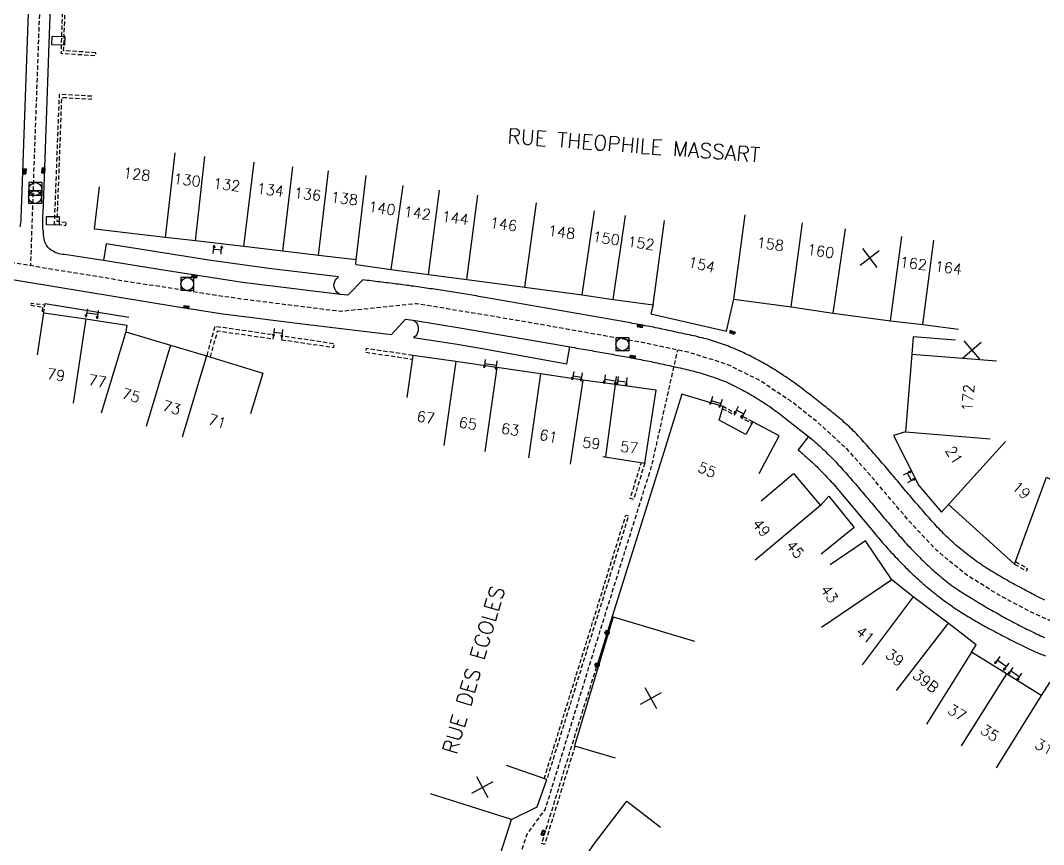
# Model space of a CAD drawing. Header units: millimetres. Extents: x 139999 to 141000, y 129000 to 130000.
# Drawn here: x 140596.8 to 140717.2, y 129569.5 to 129666.4 of the extents above; entities that cross this region are included whole.
import ezdxf
from ezdxf.enums import TextEntityAlignment as Align

# ---------------------------------------------------------------- set-up
doc = ezdxf.new("R2010")
doc.units = ezdxf.units.MM
doc.linetypes.add('DASHED', pattern=[0.75, 0.5, -0.25])
doc.layers.get('0').update_dxf_attribs({"linetype": 'CONTINUOUS'})
for name, color, linetype in [('W0001', 6, 'DASHED'), ('W0008', 7, 'CONTINUOUS'), ('W0017', 7, 'CONTINUOUS'), ('W0100', 7, 'CONTINUOUS'), ('W0105', 7, 'CONTINUOUS'), ('W0112', 1, 'DASHED'), ('W0322', 7, 'CONTINUOUS'), ('W0400', 7, 'CONTINUOUS'), ('W0420', 7, 'CONTINUOUS'), ('W0989', 7, 'CONTINUOUS'), ('W0991', 7, 'CONTINUOUS'), ('W1102', 7, 'CONTINUOUS'), ('w1471', 7, 'CONTINUOUS')]:
    doc.layers.add(name, color=color, linetype=linetype)
doc.styles.get("Standard").update_dxf_attribs({"font": 'romans.shx', "width": 0.85})

# ---------------------------------------------------------------- blocks, each defined once
blk = doc.blocks.new('T400')
at = {"color": 0, "linetype": 'ByBlock', "lineweight": -2}
for p, q in [((-0.15, -0.25), (-0.15, 0.3)), ((-0.15, 0.3), (0.15, 0.3)), ((-0.15, 0.15), (0.15, 0.15)), ((-0.15, 0), (0.15, 0)), ((0.15, 0.3), (0.15, -0.25)), ((-0.15, -0.15), (0.15, -0.15)), ((-0.15, -0.25), (-0.15, -0.3)), ((-0.15, -0.3), (0.15, -0.3)), ((0.15, -0.3), (0.15, -0.25))]:
    blk.add_line(p, q, dxfattribs=at)
blk = doc.blocks.new('t105o')
for p, q in [((-0.5, 0), (0.5, 0)), ((0.5, 0), (0.2, 0.1)), ((0.5, 0), (0.2, -0.1))]:
    blk.add_line(p, q)
blk = doc.blocks.new('T1471')
at = {"color": 0, "linetype": 'Continuous', "flags": 128}
blk.add_lwpolyline([(-0.75, -0.5), (-0.75, 0.5), (0.75, 0.5), (0.75, -0.5), (-0.75, -0.5)], dxfattribs=at)
blk = doc.blocks.new('T420')
for p, q in [((0.75, 0.75), (-0.75, 0.75)), ((-0.75, 0.75), (-0.75, -0.75)), ((0.75, 0.75), (0.75, -0.75)), ((0.75, -0.75), (-0.75, -0.75))]:
    blk.add_line(p, q)
blk.add_ellipse((0, 0), major_axis=(-0.53, 0.53), ratio=1, start_param=3.926991, end_param=10.210176)
blk = doc.blocks.new('t991o')
at = {"color": 0, "linetype": 'Continuous'}
for p, q in [((-1, 1), (1, -1)), ((-1, -1), (1, 1))]:
    blk.add_line(p, q, dxfattribs=at)
blk = doc.blocks.new('t322o')
at = {"color": 0, "linetype": 'Continuous'}
for radius in [0.25, 0.15]:
    blk.add_circle((0, 0), radius, dxfattribs=at)

msp = doc.modelspace()

# ---------------------------------------------------------------- linework, layer by layer
at = {"layer": 'W0001', "flags": 128}
for points in [[(140602.51, 129765.53), (140600.99, 129763.01), (140600.54, 129749.97), (140598.93, 129704.49), (140597.88, 129674.82), (140599.09, 129667.88), (140598.38, 129648.32), (140598.02, 129637.56)], [(140768.78, 129583.99), (140766.07, 129583.59), (140758.05, 129584.27), (140753.83, 129585.16), (140737.4, 129588.63), (140732.5, 129589.68), (140721.37, 129594.92), (140718.01, 129595.8), (140715.66, 129596.84), (140711.85, 129598.88), (140708.14, 129601.18), (140704.68, 129604.03), (140701.8, 129607.07), (140699.2, 129610.09), (140696.94, 129612.78), (140694.15, 129615.92), (140690.63, 129619.15), (140687.38, 129621.69), (140683.71, 129624.12), (140679.92, 129625.98), (140675.4, 129627.38), (140670.48, 129628.43), (140655, 129631.17), (140643.45, 129633.08), (140634.51, 129632.17), (140622.34, 129633.69), (140610.87, 129635.46), (140601.08, 129637.03), (140591.44, 129638.69), (140587.47, 129638.87), (140580.08, 129640.08), (140568.07, 129641.33), (140555.18, 129642.47), (140544.11, 129643.48), (140534.81, 129644.48), (140529.05, 129645.34), (140525.48, 129646.34), (140521.51, 129646.76), (140514.82, 129647.43), (140506.78, 129647.97), (140499.84, 129648.1), (140494.03, 129648), (140489.19, 129647.8), (140483.62, 129647.5), (140476.57, 129646.92), (140470.42, 129646.09), (140466.39, 129645.37), (140463.14, 129643.8), (140460.47, 129643.28), (140456.36, 129641.47), (140432.64, 129636.42), (140390.13, 129627.45), (140349.57, 129619.55), (140343.16, 129618.31), (140338.4, 129617.84), (140335.18, 129617.66), (140327.03, 129616.28), (140313.37, 129615.28)], [(140556.54, 129445.43), (140561.12, 129452.52), (140584.51, 129477.17), (140600.58, 129494.08), (140626.71, 129521.62), (140644.18, 129539.91), (140649.26, 129544.39), (140650.06, 129550.67), (140656.41, 129570.62), (140658.6, 129573.63), (140664.58, 129593.11), (140671.14, 129614.11), (140674.17, 129627.64)]]:
    msp.add_lwpolyline(points, dxfattribs=at)
at = {"layer": 'W0008', "flags": 128}
for points in [[(140717.37, 129598.22), (140717.14, 129598.32), (140716.92, 129598.43), (140716.69, 129598.54), (140716.47, 129598.65), (140716.24, 129598.76), (140716.02, 129598.87), (140715.8, 129598.99), (140715.58, 129599.1), (140715.36, 129599.22), (140715.14, 129599.34), (140714.92, 129599.46), (140714.7, 129599.58), (140714.48, 129599.7), (140714.26, 129599.82), (140714.03, 129599.94), (140713.81, 129600.06), (140713.59, 129600.18), (140713.36, 129600.31), (140713.14, 129600.43), (140712.92, 129600.56), (140712.7, 129600.68), (140712.47, 129600.81), (140712.25, 129600.93), (140712.03, 129601.06), (140711.81, 129601.19), (140711.59, 129601.32), (140711.37, 129601.45), (140711.15, 129601.58), (140710.94, 129601.72), (140710.72, 129601.85), (140710.51, 129601.99), (140710.29, 129602.13), (140710.08, 129602.27), (140709.87, 129602.41), (140709.66, 129602.56), (140709.45, 129602.7), (140709.25, 129602.85), (140709.05, 129602.99), (140708.85, 129603.14), (140708.65, 129603.29), (140708.45, 129603.44), (140708.25, 129603.59), (140708.06, 129603.75), (140707.86, 129603.9), (140707.67, 129604.06), (140707.48, 129604.22), (140707.29, 129604.38), (140707.1, 129604.54), (140706.91, 129604.7), (140706.72, 129604.86), (140706.53, 129605.03), (140706.35, 129605.2), (140706.17, 129605.37), (140705.98, 129605.54), (140705.8, 129605.71), (140705.62, 129605.88), (140705.45, 129606.06), (140705.27, 129606.24), (140705.1, 129606.41), (140704.92, 129606.59), (140704.75, 129606.78), (140704.58, 129606.96), (140704.42, 129607.14), (140704.25, 129607.33), (140704.08, 129607.51), (140703.92, 129607.7), (140703.75, 129607.89), (140703.59, 129608.07), (140703.42, 129608.26), (140703.26, 129608.45), (140703.1, 129608.64), (140702.93, 129608.83), (140702.77, 129609.01), (140702.61, 129609.2), (140702.44, 129609.39), (140702.28, 129609.58), (140702.11, 129609.76), (140701.95, 129609.95), (140701.78, 129610.14), (140701.62, 129610.33), (140701.46, 129610.52), (140701.3, 129610.71), (140701.14, 129610.9), (140700.97, 129611.09), (140700.81, 129611.28), (140700.65, 129611.47), (140700.49, 129611.66), (140700.33, 129611.85), (140700.17, 129612.05), (140700.01, 129612.24), (140699.85, 129612.43), (140699.7, 129612.62), (140699.54, 129612.81), (140699.37, 129613), (140699.21, 129613.2), (140699.05, 129613.39), (140698.89, 129613.58), (140698.73, 129613.77), (140698.57, 129613.96), (140698.41, 129614.15), (140698.24, 129614.33), (140698.08, 129614.52), (140697.91, 129614.71), (140697.75, 129614.9), (140697.58, 129615.09), (140697.42, 129615.29), (140697.25, 129615.48), (140697.08, 129615.67), (140696.92, 129615.86), (140696.75, 129616.05), (140696.59, 129616.24), (140696.42, 129616.43), (140696.25, 129616.62), (140696.08, 129616.81), (140695.92, 129617), (140695.75, 129617.18), (140695.57, 129617.37), (140695.4, 129617.55), (140695.23, 129617.74), (140695.05, 129617.92), (140694.87, 129618.1), (140694.69, 129618.28), (140694.51, 129618.45), (140694.33, 129618.63), (140694.15, 129618.8), (140693.96, 129618.97), (140693.77, 129619.13), (140693.59, 129619.3), (140693.4, 129619.46), (140693.21, 129619.63), (140693.01, 129619.79), (140692.82, 129619.95), (140692.63, 129620.11), (140692.43, 129620.27), (140692.24, 129620.43), (140692.04, 129620.58), (140691.85, 129620.74), (140691.65, 129620.9), (140691.45, 129621.05), (140691.25, 129621.21), (140691.06, 129621.36), (140690.86, 129621.52), (140690.66, 129621.67), (140690.47, 129621.82), (140690.27, 129621.97), (140690.07, 129622.13), (140689.88, 129622.28), (140689.68, 129622.43), (140689.48, 129622.58), (140689.29, 129622.73), (140689.09, 129622.88), (140688.89, 129623.03), (140688.69, 129623.18), (140688.49, 129623.33), (140688.29, 129623.48), (140688.09, 129623.63), (140687.89, 129623.77), (140687.69, 129623.92), (140687.49, 129624.06), (140687.28, 129624.2), (140687.08, 129624.34), (140686.87, 129624.48), (140686.67, 129624.62), (140686.46, 129624.76), (140686.25, 129624.89), (140686.04, 129625.03), (140685.83, 129625.16), (140685.62, 129625.29), (140685.41, 129625.42), (140685.2, 129625.55), (140684.99, 129625.67), (140684.77, 129625.8), (140684.56, 129625.92), (140684.34, 129626.05), (140684.13, 129626.17), (140683.91, 129626.29), (140683.7, 129626.41), (140683.48, 129626.52), (140683.26, 129626.64), (140683.04, 129626.75), (140682.82, 129626.87), (140682.6, 129626.98), (140682.38, 129627.09), (140682.16, 129627.2), (140681.93, 129627.3), (140681.71, 129627.41), (140681.48, 129627.51), (140681.26, 129627.61), (140681.03, 129627.71), (140680.81, 129627.81), (140680.58, 129627.9), (140680.35, 129627.99), (140680.13, 129628.08), (140679.9, 129628.17), (140679.67, 129628.26), (140679.44, 129628.34), (140679.2, 129628.42), (140678.97, 129628.5), (140678.74, 129628.57), (140678.5, 129628.65), (140678.27, 129628.72), (140678.02, 129628.8), (140677.78, 129628.87), (140677.53, 129628.94), (140677.28, 129629), (140677.04, 129629.07), (140676.79, 129629.13), (140676.54, 129629.19), (140676.29, 129629.25), (140676.04, 129629.3), (140675.79, 129629.36), (140675.54, 129629.41), (140675.29, 129629.47), (140675.04, 129629.52), (140674.79, 129629.58), (140674.54, 129629.63), (140674.29, 129629.68), (140674.04, 129629.74), (140673.79, 129629.79), (140673.54, 129629.84), (140673.3, 129629.9), (140673.05, 129629.95), (140672.81, 129630), (140672.56, 129630.05), (140672.31, 129630.11), (140672.07, 129630.16), (140671.82, 129630.21), (140671.57, 129630.26), (140671.33, 129630.31), (140671.08, 129630.35), (140670.83, 129630.4), (140670.59, 129630.45), (140670.34, 129630.5), (140670.09, 129630.55), (140669.85, 129630.59), (140669.6, 129630.64), (140669.35, 129630.68), (140669.11, 129630.73), (140668.86, 129630.77), (140668.61, 129630.82), (140651.47, 129633.83), (140651.22, 129633.87), (140650.98, 129633.91), (140650.73, 129633.95), (140650.49, 129634), (140650.24, 129634.04), (140649.99, 129634.08), (140649.75, 129634.12), (140649.5, 129634.16), (140649.25, 129634.2), (140649.01, 129634.24), (140648.76, 129634.28), (140648.51, 129634.32), (140648.27, 129634.36), (140648.02, 129634.4), (140647.77, 129634.44), (140647.53, 129634.48), (140647.28, 129634.52), (140647.03, 129634.56), (140646.79, 129634.59), (140646.54, 129634.63), (140646.29, 129634.67), (140646.05, 129634.71), (140645.8, 129634.74), (140645.55, 129634.78), (140645.31, 129634.82), (140645.06, 129634.85), (140644.81, 129634.89), (140644.56, 129634.93), (140644.32, 129634.96), (140644.07, 129635), (140643.82, 129635.03), (140643.58, 129635.07), (140643.33, 129635.1), (140643.08, 129635.14), (140642.83, 129635.17), (140642.58, 129635.21), (140642.34, 129635.24), (140642.09, 129635.27), (140641.84, 129635.31), (140641.59, 129635.34), (140641.35, 129635.37), (140641.1, 129635.4), (140640.85, 129635.44), (140640.6, 129635.47), (140640.35, 129635.5), (140640.11, 129635.53), (140639.86, 129635.56), (140639.61, 129635.59), (140639.36, 129635.62), (140639.11, 129635.65), (140638.87, 129635.68), (140638.62, 129635.71), (140638.37, 129635.74), (140638.12, 129635.77), (140637.87, 129635.8), (140637.62, 129635.83), (140637.37, 129635.85), (140637.13, 129635.88), (140635.36, 129634.09), (140634.49, 129634.17), (140622.98, 129635.6), (140614.12, 129636.95), (140606.6, 129638.17), (140602.03, 129638.88), (140601.8, 129638.89), (140601.58, 129638.92), (140601.36, 129638.97), (140601.14, 129639.04), (140600.93, 129639.13), (140600.69, 129639.26), (140600.46, 129639.4), (140600.25, 129639.56), (140600.06, 129639.75), (140599.9, 129639.97), (140599.77, 129640.21), (140599.68, 129640.46), (140599.62, 129640.71), (140599.58, 129640.97), (140599.56, 129641.23), (140599.53, 129641.5), (140599.51, 129641.76), (140599.49, 129642.01), (140599.47, 129642.25), (140599.46, 129642.5), (140599.46, 129642.75), (140599.46, 129643), (140599.47, 129643.25), (140599.49, 129643.5), (140599.51, 129643.74), (140599.7, 129649.08), (140600.27, 129664.78), (140600.84, 129680.55)], [(140596.8, 129642.14), (140596.85, 129642.37), (140596.89, 129642.6), (140596.91, 129642.84), (140596.91, 129643.08), (140597.82, 129668.43)], [(140634.49, 129634.17), (140634.27, 129634.27), (140634.09, 129634.41), (140633.94, 129634.59), (140633.81, 129634.82), (140633.74, 129635.06), (140633.72, 129635.32), (140633.77, 129635.6), (140633.89, 129635.85), (140634.06, 129636.06), (140634.27, 129636.23), (140626.06, 129637.21), (140619, 129638.19), (140606.91, 129640.14), (140606.59, 129638.17)], [(140590.15, 129636.86), (140615.15, 129632.74), (140620.66, 129631.88), (140630.64, 129630.63), (140640.48, 129629.47), (140642.13, 129631.26), (140643.04, 129631.14), (140648.77, 129630.23), (140661.5, 129628), (140661.75, 129627.96), (140662.01, 129627.92), (140662.26, 129627.87), (140662.52, 129627.83), (140662.77, 129627.79), (140663.03, 129627.74), (140663.28, 129627.7), (140663.54, 129627.66), (140663.79, 129627.61), (140664.05, 129627.57), (140664.3, 129627.52), (140664.56, 129627.48), (140664.8, 129627.43), (140665.04, 129627.39), (140665.28, 129627.35), (140665.52, 129627.31), (140665.76, 129627.26), (140666, 129627.22), (140666.24, 129627.18), (140666.48, 129627.14), (140666.72, 129627.09), (140666.96, 129627.05), (140667.2, 129627.01), (140667.44, 129626.96), (140667.68, 129626.92), (140667.92, 129626.88), (140668.16, 129626.83), (140668.4, 129626.79), (140668.64, 129626.74), (140668.87, 129626.69), (140669.12, 129626.65), (140669.36, 129626.6), (140669.6, 129626.55), (140669.84, 129626.51), (140670.08, 129626.46), (140670.32, 129626.41), (140670.56, 129626.36), (140670.8, 129626.32), (140671.04, 129626.27), (140671.28, 129626.22), (140671.52, 129626.17), (140671.76, 129626.12), (140672, 129626.07), (140672.24, 129626.02), (140672.48, 129625.97), (140672.72, 129625.91), (140672.96, 129625.86), (140673.21, 129625.81), (140673.45, 129625.75), (140673.7, 129625.7), (140673.95, 129625.64), (140674.2, 129625.59), (140674.45, 129625.53), (140674.69, 129625.48), (140674.94, 129625.42), (140675.19, 129625.36), (140675.43, 129625.3), (140675.68, 129625.24), (140675.93, 129625.18), (140676.17, 129625.11), (140676.42, 129625.05), (140676.66, 129624.98), (140676.91, 129624.91), (140677.15, 129624.84), (140677.39, 129624.76), (140677.64, 129624.69), (140677.88, 129624.61), (140678.12, 129624.53), (140678.36, 129624.45), (140678.6, 129624.36), (140678.84, 129624.28), (140679.08, 129624.19), (140679.31, 129624.1), (140679.55, 129624.01), (140679.79, 129623.92), (140680.02, 129623.82), (140681.06, 129623.32), (140681.29, 129623.21), (140681.51, 129623.09), (140681.74, 129622.97), (140681.96, 129622.84), (140682.18, 129622.72), (140682.41, 129622.6), (140682.63, 129622.47), (140682.85, 129622.34), (140683.07, 129622.21), (140683.28, 129622.08), (140683.5, 129621.95), (140683.72, 129621.81), (140683.93, 129621.67), (140684.15, 129621.54), (140684.36, 129621.4), (140684.57, 129621.26), (140684.78, 129621.12), (140684.99, 129620.98), (140685.2, 129620.83), (140685.4, 129620.69), (140685.61, 129620.54), (140685.81, 129620.39), (140686.01, 129620.24), (140686.21, 129620.09), (140686.41, 129619.94), (140686.61, 129619.78), (140686.81, 129619.63), (140687.01, 129619.47), (140687.2, 129619.31), (140687.4, 129619.15), (140689.57, 129617.46), (140689.76, 129617.31), (140689.94, 129617.15), (140690.13, 129616.99), (140690.31, 129616.84), (140690.49, 129616.68), (140690.67, 129616.51), (140690.85, 129616.35), (140691.03, 129616.19), (140691.21, 129616.02), (140691.38, 129615.86), (140691.56, 129615.69), (140691.73, 129615.52), (140691.91, 129615.35), (140692.08, 129615.18), (140692.25, 129615), (140692.43, 129614.83), (140692.6, 129614.65), (140692.77, 129614.47), (140692.94, 129614.29), (140693.1, 129614.11), (140693.27, 129613.92), (140693.44, 129613.74), (140693.6, 129613.56), (140693.77, 129613.37), (140693.93, 129613.19), (140694.09, 129613), (140694.26, 129612.81), (140694.42, 129612.63), (140694.58, 129612.44), (140694.75, 129612.25), (140694.91, 129612.07), (140695.07, 129611.88), (140695.23, 129611.7), (140695.4, 129611.51), (140695.56, 129611.32), (140695.72, 129611.13), (140695.88, 129610.94), (140696.04, 129610.76), (140696.2, 129610.57), (140696.36, 129610.38), (140696.52, 129610.19), (140696.67, 129610), (140696.83, 129609.81), (140696.99, 129609.62), (140697.15, 129609.43), (140697.31, 129609.24), (140697.47, 129609.05), (140697.62, 129608.86), (140697.78, 129608.67), (140697.94, 129608.48), (140698.1, 129608.29), (140698.26, 129608.1), (140698.42, 129607.91), (140698.58, 129607.73), (140698.75, 129607.54), (140698.91, 129607.35), (140699.08, 129607.15), (140699.25, 129606.96), (140699.41, 129606.77), (140699.58, 129606.57), (140699.74, 129606.38), (140699.91, 129606.19), (140700.07, 129606), (140700.24, 129605.8), (140700.41, 129605.61), (140700.58, 129605.42), (140700.74, 129605.23), (140700.91, 129605.04), (140701.08, 129604.85), (140701.25, 129604.66), (140701.43, 129604.48), (140701.6, 129604.29), (140701.78, 129604.11), (140701.95, 129603.92), (140702.13, 129603.74), (140702.3, 129603.57), (140702.48, 129603.39), (140702.65, 129603.22), (140702.82, 129603.05), (140703, 129602.88), (140703.17, 129602.71), (140703.35, 129602.54), (140703.53, 129602.37), (140703.71, 129602.2), (140703.89, 129602.04), (140704.07, 129601.87), (140704.25, 129601.71), (140704.43, 129601.54), (140704.61, 129601.38), (140704.8, 129601.22), (140704.99, 129601.06), (140705.18, 129600.91), (140705.36, 129600.75), (140705.56, 129600.6), (140705.75, 129600.45), (140705.95, 129600.29), (140706.16, 129600.14), (140706.36, 129599.99), (140706.57, 129599.84), (140706.78, 129599.7), (140706.99, 129599.55), (140707.2, 129599.41), (140707.42, 129599.27), (140707.63, 129599.13), (140707.85, 129599), (140708.06, 129598.86), (140708.28, 129598.72), (140708.5, 129598.59), (140708.71, 129598.46), (140708.93, 129598.32), (140709.15, 129598.19), (140709.37, 129598.06), (140709.58, 129597.92), (140709.8, 129597.79), (140710.01, 129597.67), (140710.22, 129597.54), (140710.44, 129597.41), (140710.65, 129597.29), (140710.87, 129597.16), (140711.09, 129597.04), (140711.3, 129596.92), (140711.52, 129596.79), (140711.74, 129596.67), (140711.96, 129596.55), (140712.18, 129596.43), (140712.39, 129596.31), (140712.61, 129596.19), (140712.83, 129596.07), (140713.06, 129595.95), (140713.28, 129595.83), (140713.5, 129595.71), (140713.73, 129595.6), (140713.95, 129595.48), (140714.17, 129595.36), (140714.4, 129595.24), (140714.62, 129595.12), (140714.85, 129595.01), (140715.08, 129594.89), (140715.3, 129594.78), (140715.53, 129594.67), (140715.76, 129594.55), (140715.98, 129594.44), (140716.21, 129594.33), (140716.44, 129594.23), (140716.66, 129594.13), (140716.87, 129594.03), (140717.09, 129593.94), (140717.31, 129593.84)], [(140643.02, 129631.14), (140643.23, 129631.02), (140643.39, 129630.88), (140643.51, 129630.71), (140643.62, 129630.42), (140643.64, 129630.12), (140643.62, 129629.9), (140643.56, 129629.69), (140643.47, 129629.48), (140643.3, 129629.27), (140643.08, 129629.1), (140647.97, 129628.35), (140650.97, 129627.85), (140661.14, 129626.03), (140661.49, 129628)], [(140689.56, 129617.47), (140688.34, 129615.89), (140688.53, 129615.73), (140688.71, 129615.57), (140688.9, 129615.41), (140689.08, 129615.25), (140689.27, 129615.09), (140689.45, 129614.92), (140689.63, 129614.76), (140689.81, 129614.59), (140689.99, 129614.43), (140690.17, 129614.26), (140690.34, 129614.09), (140690.52, 129613.92), (140690.7, 129613.74), (140690.87, 129613.57), (140691.05, 129613.4), (140691.22, 129613.22), (140691.39, 129613.04), (140691.56, 129612.86), (140691.73, 129612.68), (140691.9, 129612.5), (140692.07, 129612.32), (140692.24, 129612.14), (140692.4, 129611.96), (140692.57, 129611.77), (140692.73, 129611.59), (140697.01, 129606.49), (140697.16, 129606.29), (140697.32, 129606.1), (140697.48, 129605.91), (140697.63, 129605.72), (140697.79, 129605.53), (140697.95, 129605.35), (140698.11, 129605.16), (140698.27, 129604.97), (140698.43, 129604.79), (140698.6, 129604.6), (140698.76, 129604.42), (140698.93, 129604.23), (140699.09, 129604.05), (140699.26, 129603.87), (140699.42, 129603.69), (140699.59, 129603.51), (140699.76, 129603.33), (140699.93, 129603.15), (140700.1, 129602.97), (140700.28, 129602.79), (140700.45, 129602.61), (140700.63, 129602.43), (140700.81, 129602.25), (140700.98, 129602.07), (140701.16, 129601.9), (140701.34, 129601.72), (140701.52, 129601.55), (140701.7, 129601.37), (140701.88, 129601.2), (140702.07, 129601.03), (140702.25, 129600.86), (140702.44, 129600.69), (140702.62, 129600.52), (140702.81, 129600.36), (140703, 129600.19), (140703.19, 129600.03), (140703.38, 129599.87), (140703.56, 129599.71), (140703.75, 129599.55), (140703.94, 129599.4), (140704.13, 129599.24), (140704.33, 129599.09), (140704.52, 129598.93), (140704.71, 129598.78), (140704.9, 129598.63), (140705.1, 129598.48), (140705.3, 129598.33), (140705.49, 129598.18), (140705.69, 129598.04), (140705.89, 129597.89), (140706.09, 129597.75), (140706.29, 129597.61), (140706.49, 129597.46), (140706.7, 129597.32), (140706.9, 129597.18), (140707.11, 129597.04), (140707.32, 129596.91), (140707.54, 129596.77), (140707.75, 129596.64), (140707.96, 129596.51), (140708.18, 129596.37), (140708.39, 129596.24), (140708.61, 129596.12), (140708.82, 129595.99), (140709.04, 129595.86), (140709.26, 129595.74), (140709.48, 129595.61), (140709.69, 129595.49), (140709.91, 129595.37), (140710.13, 129595.24), (140710.35, 129595.12), (140710.57, 129595), (140710.79, 129594.88), (140711.02, 129594.76), (140711.24, 129594.64), (140711.46, 129594.52), (140711.69, 129594.4), (140711.91, 129594.28), (140712.13, 129594.16), (140712.36, 129594.05), (140712.58, 129593.93), (140712.81, 129593.81), (140713.03, 129593.7), (140713.26, 129593.58), (140713.49, 129593.47), (140713.71, 129593.36), (140713.94, 129593.24), (140714.17, 129593.13), (140714.39, 129593.02), (140714.62, 129592.91), (140714.85, 129592.8), (140715.08, 129592.69), (140715.31, 129592.58), (140715.54, 129592.47), (140715.76, 129592.37), (140715.99, 129592.26), (140716.22, 129592.15), (140716.45, 129592.05), (140716.69, 129591.94), (140717.45, 129591.66)]]:
    msp.add_lwpolyline(points, dxfattribs=at)
at = {"layer": 'W0017', "flags": 128}
msp.add_lwpolyline([(140599.69, 129632.9), (140599.74, 129633.13), (140609.58, 129631.52)], dxfattribs=at)
at = {"layer": 'W0100', "flags": 128}
for points in [[(140636.3, 129637.7), (140636.34, 129638.25), (140631.92, 129638.77), (140627.72, 129639.26), (140623.13, 129639.8), (140617.42, 129640.49), (140613.89, 129640.89), (140605.55, 129641.87), (140606.13, 129646.83)], [(140619.58, 129639.49), (140620.49, 129639.41)], [(140636.34, 129637.69), (140640.44, 129637.1), (140644.83, 129636.53), (140649.36, 129635.93), (140656.19, 129635.04), (140662.94, 129634.12), (140666.57, 129633.59), (140671.28, 129632.96), (140670.99, 129631.88), (140679.91, 129629.84), (140680.77, 129633.62), (140687.5, 129632.71), (140692.45, 129631.98), (140699.2, 129631.08), (140703.01, 129630.64), (140707.19, 129630.09)], [(140598.84, 129627.08), (140599.57, 129632.02), (140604.53, 129631.29), (140609.34, 129630.56), (140609.23, 129629.79), (140614.49, 129628.22), (140618.71, 129626.95), (140625.37, 129624.93), (140623.91, 129620.15)], [(140605.92, 129631.8), (140604.63, 129631.99)], [(140627.63, 129629.57), (140626.65, 129629.69)], [(140706.87, 129628.81), (140701.88, 129629.21), (140701.72, 129627.17), (140700.98, 129618.01), (140699.56, 129617.58), (140702.54, 129611.69), (140705.19, 129608.55), (140706.04, 129609.45), (140713.8, 129602.44), (140717.56, 129612.69), (140718.89, 129611.97), (140721.81, 129617.41), (140724.81, 129615.75), (140728.3, 129625.12), (140723.61, 129626.86)], [(140665.35, 129615.11), (140670.3, 129614.34), (140671.63, 129622.92), (140666.82, 129623.6), (140663, 129624.11), (140658.04, 129624.85), (140652.9, 129625.59), (140648.08, 129626.28), (140642.99, 129627.01), (140642.28, 129622.06)], [(140651.47, 129626.04), (140652.83, 129625.86)], [(140661.85, 129624.62), (140662.85, 129624.46)], [(140665.58, 129624.21), (140666.86, 129624.02)], [(140667.1, 129624.02), (140668.14, 129623.9)], [(140683.76, 129613.13), (140686.11, 129617.54), (140683, 129619.2), (140682.2, 129617.7), (140679.03, 129619.38), (140679.51, 129620.99), (140674.65, 129622.44), (140672.52, 129615.63), (140666.45, 129596.31), (140666.56, 129596.27), (140662.02, 129581.08), (140666.81, 129579.65)], [(140678.12, 129621.71), (140679.23, 129621.36)], [(140681.07, 129620.56), (140681.93, 129620.15)], [(140683.97, 129609.89), (140687.8, 129613.11), (140690.95, 129609.36), (140691.93, 129610.45), (140694.92, 129606.76), (140691.04, 129603.61)], [(140701.67, 129612.28), (140701.2, 129613.17)], [(140776.42, 129576.72), (140765.75, 129578.75), (140751.56, 129581.44), (140751.46, 129580.94), (140731.81, 129585.49), (140731.6, 129584.53), (140730.43, 129584.78), (140730.24, 129583.92), (140723.09, 129585.85), (140717.91, 129588.52), (140716.95, 129586.99), (140712.84, 129589.56), (140708.73, 129592.11), (140709.29, 129592.96), (140705.97, 129595.52), (140701.87, 129598.59), (140699.36, 129600.61), (140696.25, 129605.18), (140692.12, 129602.36)], [(140712.81, 129590.4), (140711.77, 129591.16)], [(140714.35, 129589.2), (140713.31, 129589.89)], [(140643.77, 129557.65), (140642.24, 129552.89), (140647.79, 129551.11), (140654.61, 129572.4), (140657.63, 129573.9), (140658.76, 129577.11), (140654.04, 129578.75)], [(140658.08, 129551.23), (140653.91, 129554), (140662.48, 129566.88), (140664.36, 129569.59), (140668.2, 129574.56), (140672.15, 129571.5)]]:
    msp.add_lwpolyline(points, dxfattribs=at)
at = {"layer": 'W0112', "flags": 128}
for points in [[(140605.71, 129662.61), (140601.92, 129662.84), (140602.15, 129669.38), (140601.83, 129669.39), (140601.6, 129662.54), (140605.69, 129662.29)], [(140602.22, 129642.63), (140601.16, 129642.76), (140601.71, 129657.36), (140605.2, 129657.16), (140605.22, 129657.49), (140601.39, 129657.71), (140600.81, 129642.46), (140602.18, 129642.3)], [(140598.05, 129632.91), (140599.46, 129632.71), (140599.36, 129632.05), (140599.58, 129632.02), (140599.71, 129632.9), (140598.08, 129633.13)], [(140627.56, 129628.85), (140633.71, 129627.95), (140633.77, 129628.37), (140627.62, 129629.28)], [(140658.45, 129577.2), (140668.07, 129608.21), (140668.37, 129608.11), (140658.76, 129577.11)]]:
    msp.add_lwpolyline(points, close=True, dxfattribs=at)
for points in [[(140619.18, 129626.83), (140620.04, 129629.89), (140626.56, 129628.96), (140626.63, 129629.41), (140619.71, 129630.41), (140618.74, 129626.96)], [(140642.98, 129627.01), (140637.5, 129627.81), (140637.44, 129627.38), (140642.92, 129626.58)], [(140679.44, 129620.74), (140680.85, 129620.01), (140680.96, 129620.23), (140679.51, 129620.99)], [(140683, 129619.2), (140681.65, 129619.89), (140681.56, 129619.71), (140682.91, 129619.02)], [(140670.29, 129614.34), (140668.98, 129610.06), (140668.59, 129610.18), (140669.89, 129614.41)], [(140713.92, 129602.75), (140715.34, 129601.92), (140715.17, 129601.64), (140713.8, 129602.44)], [(140662.08, 129581.06), (140662.07, 129581.04), (140658.51, 129569.48), (140658.17, 129569.59), (140661.73, 129581.14), (140664.63, 129590.35), (140664.78, 129590.3)]]:
    msp.add_lwpolyline(points, dxfattribs=at)
at = {"layer": 'W0322', "flags": 128}
msp.add_lwpolyline([(140666.45, 129596.31), (140664.62, 129590.34)], dxfattribs=at)
at = {"layer": 'W1102', "flags": 128}
for points in [[(140613.89, 129640.89), (140615.03, 129650.83)], [(140617.42, 129640.49), (140618.55, 129650.42)], [(140623.13, 129639.8), (140624.33, 129649.73)], [(140627.72, 129639.26), (140628.87, 129649.19)], [(140631.92, 129638.77), (140633.07, 129648.71)], [(140636.34, 129638.25), (140637.52, 129648.18)], [(140640.44, 129637.1), (140641.86, 129647)], [(140644.83, 129636.53), (140646.13, 129646.44)], [(140649.36, 129635.93), (140650.66, 129645.85)], [(140656.19, 129635.04), (140657.55, 129644.95)], [(140662.94, 129634.12), (140664.38, 129644.01)], [(140666.57, 129633.59), (140668.01, 129643.48)], [(140680.77, 129633.62), (140682.11, 129643.53)], [(140671.28, 129632.96), (140672.61, 129642.87)], [(140687.5, 129632.71), (140688.84, 129642.62)], [(140692.45, 129631.98), (140693.9, 129641.88)], [(140699.2, 129631.08), (140700.52, 129640.99)], [(140703.01, 129630.64), (140704.32, 129640.56)], [(140604.53, 129631.29), (140603.03, 129621.4)], [(140609.23, 129629.79), (140606.35, 129620.22)], [(140614.49, 129628.22), (140611.62, 129618.64)], [(140618.71, 129626.95), (140615.85, 129617.37)], [(140701.72, 129627.17), (140711.69, 129626.36)], [(140648.08, 129626.28), (140646.65, 129616.39)], [(140652.9, 129625.59), (140651.47, 129615.69)], [(140658.04, 129624.85), (140656.62, 129614.95)], [(140663, 129624.11), (140661.52, 129614.22)], [(140666.82, 129623.6), (140665.68, 129615.06)], [(140700.98, 129618.01), (140710.94, 129617.2)], [(140706.04, 129609.45), (140712.74, 129616.87)], [(140690.95, 129609.36), (140683.29, 129602.93)], [(140699.36, 129600.61), (140691.1, 129594.98)], [(140701.87, 129598.59), (140695.87, 129590.59)], [(140666.56, 129596.27), (140676.14, 129593.4)], [(140705.97, 129595.52), (140699.86, 129587.6)], [(140708.73, 129592.11), (140703.45, 129583.62)], [(140712.84, 129589.56), (140707.53, 129581.09)], [(140716.95, 129586.99), (140711.64, 129578.51)], [(140654.61, 129572.4), (140645.09, 129575.45)]]:
    msp.add_lwpolyline(points, dxfattribs=at)

# ---------------------------------------------------------------- block references
at = {"layer": 'W0105'}
for p, rotation in [((140619.58, 129639.49), 84.2451048317277), ((140620.49, 129639.41), 87.52677473325318), ((140604.63, 129631.99), 260.6866035454273), ((140605.92, 129631.8), 263.6091492934858), ((140626.65, 129629.69), 264.1239126404658), ((140627.63, 129629.57), 264.9220063980208), ((140651.47, 129626.04), 263.6975933619375), ((140652.83, 129625.86), 262.1433006106881), ((140661.85, 129624.62), 260.0734573279558), ((140662.85, 129624.46), 261.1462074576695), ((140665.58, 129624.21), 262.6521163441162), ((140666.86, 129624.02), 263.2402484606104), ((140667.1, 129624.02), 263.7452309464242), ((140668.14, 129623.9), 264.3393472946382), ((140678.12, 129621.71), 253.2039929170734), ((140679.23, 129621.36), 250.8808476435767), ((140681.07, 129620.56), 242.549249784683), ((140681.93, 129620.15), 242.1454459562006), ((140701.2, 129613.17), 25.35341859356912), ((140701.67, 129612.28), 27.94889610298418), ((140711.77, 129591.16), 235.0946162448254), ((140712.81, 129590.4), 233.1747789928268), ((140713.31, 129589.89), 236.6951093284089), ((140714.35, 129589.2), 237.7701176013092)]:
    msp.add_blockref('t105o', p, dxfattribs=dict(at, rotation=rotation))
at = {"layer": 'W0322', "rotation": 253.0012144143885}
for p in [(140665.86, 129594.4), (140664.69, 129590.57)]:
    msp.add_blockref('t322o', p, dxfattribs=at)
at = {"layer": 'W0400'}
for p, rotation in [((140597.34, 129648.66), 357.9405184019565), ((140599.53, 129648.75), 177.9951777269007), ((140617.29, 129636.27), 261.3412260372378), ((140616.38, 129632.69), 81.0940555554939), ((140669.71, 129630.45), 259.392300342985), ((140680.58, 129629.71), 251.3043736245797), ((140668.88, 129626.84), 78.48713410758188), ((140658.34, 129570.85), 342.4251893528955)]:
    msp.add_blockref('T400', p, dxfattribs=dict(at, rotation=rotation))
at = {"layer": 'W0420'}
for p in [(140598.59, 129646.58), (140598.55, 129645.63), (140616.46, 129635.41), (140667.65, 129628.31)]:
    msp.add_blockref('T420', p, dxfattribs=at)
at = {"layer": 'W0991'}
for p, rotation in [((140696.75, 129638.47), 352.3684726928026), ((140708.78, 129627.63), 85.44971545796312), ((140671.03, 129586.67), 73.55448242381307), ((140651.2, 129576.19), 73.73434561747256)]:
    msp.add_blockref('t991o', p, dxfattribs=dict(at, rotation=rotation))
at = {"layer": 'w1471'}
for p, rotation in [((140601.3, 129664.03), 177.9205910062328), ((140600.64, 129642.85), 179.2718510707083)]:
    msp.add_blockref('T1471', p, dxfattribs=dict(at, rotation=rotation))

# ---------------------------------------------------------------- texts
at = {"layer": 'W0989'}
for s, rotation, p in [('RUE THEOPHILE MASSART', 355.6592, (140668.99, 129651.72)), ('RUE DES ECOLES', 73.6431, (140650.15, 129590.01))]:
    msp.add_text(s, height=1.75, rotation=rotation, dxfattribs=at).set_placement(p, align=Align.MIDDLE)
at = {"layer": 'W0991'}
for s, rotation, p in [('128', 353.3256, (140610.53, 129648.33)), ('130', 353.4618, (140616.45, 129647.64)), ('132', 353.1353, (140621.11, 129647.09)), ('134', 353.2776, (140626.25, 129646.48)), ('136', 353.416, (140630.62, 129645.97)), ('138', 353.2621, (140634.95, 129645.46)), ('140', 351.8101, (140639.38, 129644.32)), ('142', 352.5331, (140643.54, 129643.75)), ('144', 352.5362, (140648, 129643.17)), ('146', 352.5756, (140653.68, 129642.43)), ('148', 352.1932, (140660.52, 129641.51)), ('150', 351.7296, (140665.76, 129640.78)), ('152', 352.346, (140669.86, 129640.21)), ('158', 352.3019, (140685.07, 129640.1)), ('160', 351.6242, (140690.99, 129639.27)), ('154', 347.1015, (140677.01, 129637.68)), ('162', 353.4733, (140701.9, 129637.82)), ('164', 352.4612, (140706.02, 129637.31)), ('79', 351.5652, (140601.03, 129624.73)), ('77', 351.379, (140605.89, 129624)), ('75', 343.3089, (140609.85, 129622.3)), ('172', 85.363, (140708.32, 129622.02)), ('73', 343.4778, (140614.62, 129620.88)), ('71', 342.9972, (140620, 129619.25)), ('67', 351.8694, (140644.54, 129619.72)), ('65', 351.7987, (140649.49, 129619.01)), ('63', 351.8237, (140654.47, 129618.29)), ('61', 348.2135, (140658.97, 129617.51)), ('59', 353.7667, (140664.02, 129616.69)), ('57', 353.9869, (140668.48, 129616.21)), ('21', 301.944, (140706.69, 129615.28)), ('55', 336.8692, (140677.63, 129613.55)), ('19', 317.913, (140714.61, 129611.14)), ('49', 310.0265, (140684.02, 129606.73)), ('45', 309.0644, (140687.99, 129604.19)), ('43', 304.2604, (140692.02, 129598.95)), ('41', 321.2013, (140696.23, 129594.14)), ('39', 323.1317, (140699.72, 129591.45)), ('39B', 322.3736, (140703.35, 129588.7)), ('37', 329.4538, (140707.03, 129584.99)), ('35', 326.9248, (140710.88, 129582.59)), ('31', 332.6926, (140717.29, 129580.96))]:
    msp.add_text(s, height=1.25, rotation=rotation, dxfattribs=at).set_placement(p, align=Align.MIDDLE)

doc.saveas('drawing.dxf')
